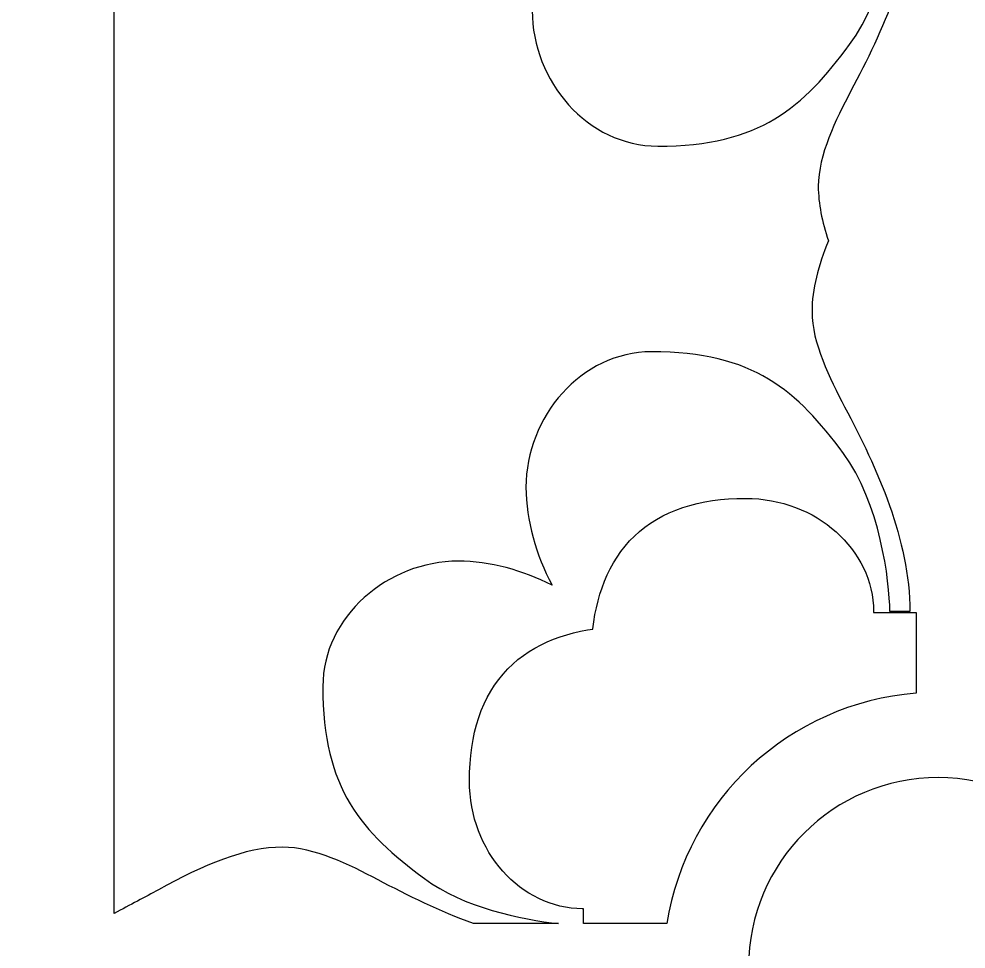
# Model space of a CAD drawing. Header units: centimetres. Extents: x -9.9 to 7.5, y -9.5 to 6.6.
# Drawn here: x 5.596 to 6.441, y -8.598 to -7.767 of the extents above; entities that cross this region are included whole.
import ezdxf

# ---------------------------------------------------------------- set-up
doc = ezdxf.new("R2010")
doc.units = ezdxf.units.CM
doc.header["$MEASUREMENT"] = 0
doc.layers.add('layer 1', color=7, linetype='Continuous')

msp = doc.modelspace()

# ---------------------------------------------------------------- linework, layer by layer
at = {"layer": 'layer 1', "color": 242}
for points, knots in [([(-0.77341, -9.47414), (-0.77341, -9.47414), (-0.77341, 6.55374), (-0.77341, 6.55374), (-0.77341, 6.55374), (-0.77341, 6.55374), (7.53147, 6.55374), (7.53147, 6.55374), (7.53147, 6.55374), (7.53147, 6.55374), (7.53147, -9.47414), (7.53147, -9.47414), (7.53147, -9.47414), (7.53147, -9.47414), (-0.77341, -9.47414), (-0.77341, -9.47414)], [0, 0, 0, 0, 0.2, 0.2, 0.2, 0.2, 0.4, 0.4, 0.4, 0.4, 0.6, 0.6, 0.6, 0.6, 1, 1, 1, 1]), ([(5.68065, -7.38511), (5.68065, -7.38511), (5.68065, -8.56612), (5.68065, -8.56612), (5.68065, -8.56612), (5.69508, -8.55864), (5.70855, -8.55145), (5.72031, -8.54507), (5.72031, -8.54507), (5.76062, -8.52265), (5.79758, -8.50698), (5.83119, -8.50698), (5.83119, -8.50698), (5.85919, -8.50698), (5.89056, -8.52265), (5.91632, -8.53611), (5.91632, -8.53611), (5.94296, -8.55025), (5.97171, -8.56438), (6.00154, -8.57519), (6.00154, -8.57519), (6.00154, -8.57519), (6.07756, -8.57519), (6.07756, -8.57519), (6.07756, -8.57519), (6.0443, -8.57179), (5.99251, -8.56083), (5.95777, -8.53498), (5.95777, -8.53498), (5.90175, -8.49354), (5.86704, -8.45547), (5.86704, -8.3636), (5.86704, -8.3636), (5.86704, -8.30087), (5.92527, -8.25159), (5.98801, -8.25159), (5.98801, -8.25159), (6.0164, -8.25159), (6.0457, -8.25986), (6.07166, -8.27295), (6.07166, -8.27295), (6.05747, -8.24609), (6.04841, -8.21534), (6.04841, -8.1856), (6.04841, -8.1856), (6.04841, -8.12286), (6.09768, -8.06463), (6.16041, -8.06463), (6.16041, -8.06463), (6.25228, -8.06463), (6.29034, -8.09934), (6.33179, -8.15536), (6.33179, -8.15536), (6.36427, -8.19903), (6.37324, -8.2696), (6.37324, -8.29649), (6.37324, -8.29649), (6.37324, -8.29649), (6.39116, -8.29649), (6.39116, -8.29649), (6.39116, -8.29649), (6.39116, -8.23263), (6.36204, -8.1688), (6.33291, -8.11391), (6.33291, -8.11391), (6.31946, -8.08815), (6.30379, -8.05678), (6.30379, -8.02878), (6.30379, -8.02878), (6.30379, -8.00883), (6.30931, -7.9877), (6.31848, -7.9654), (6.31848, -7.9654), (6.31271, -7.9485), (6.30939, -7.93232), (6.30939, -7.91684), (6.30939, -7.91684), (6.30939, -7.88884), (6.32506, -7.85747), (6.33852, -7.83171), (6.33852, -7.83171), (6.36706, -7.77794), (6.39557, -7.71559), (6.39672, -7.65303), (6.39672, -7.65303), (6.39672, -7.65303), (6.39672, -7.64913), (6.39672, -7.64913), (6.39672, -7.64913), (6.39672, -7.64913), (6.37884, -7.64913), (6.37884, -7.64913), (6.37884, -7.64913), (6.37884, -7.67602), (6.36988, -7.74659), (6.33739, -7.79026), (6.33739, -7.79026), (6.29595, -7.84628), (6.25787, -7.88099), (6.16601, -7.88099), (6.16601, -7.88099), (6.10328, -7.88099), (6.054, -7.82276), (6.054, -7.76002), (6.054, -7.76002), (6.054, -7.73163), (6.06227, -7.70233), (6.07536, -7.67637), (6.07536, -7.67637), (6.0485, -7.69056), (6.01775, -7.69963), (5.98801, -7.69963), (5.98801, -7.69963), (5.92527, -7.69963), (5.86704, -7.65035), (5.86704, -7.58762), (5.86704, -7.58762), (5.86704, -7.49575), (5.90175, -7.45769), (5.95777, -7.41624), (5.95777, -7.41624), (6.00144, -7.38376), (6.07201, -7.37479), (6.0989, -7.37479), (6.0989, -7.37479), (6.0989, -7.37479), (6.0989, -7.35687), (6.0989, -7.35687), (6.0989, -7.35687), (6.03504, -7.35687), (5.97121, -7.38599), (5.91632, -7.41512), (5.91632, -7.41512), (5.89056, -7.42857), (5.85919, -7.44424), (5.83119, -7.44424), (5.83119, -7.44424), (5.79758, -7.44424), (5.76062, -7.42857), (5.72031, -7.40615), (5.72031, -7.40615), (5.70855, -7.39977), (5.69508, -7.39259), (5.68065, -7.38511)], [0, 0, 0, 0, 0.027027, 0.027027, 0.027027, 0.027027, 0.054054, 0.054054, 0.054054, 0.054054, 0.081081, 0.081081, 0.081081, 0.081081, 0.108108, 0.108108, 0.108108, 0.108108, 0.135135, 0.135135, 0.135135, 0.135135, 0.162162, 0.162162, 0.162162, 0.162162, 0.189189, 0.189189, 0.189189, 0.189189, 0.216216, 0.216216, 0.216216, 0.216216, 0.243243, 0.243243, 0.243243, 0.243243, 0.27027, 0.27027, 0.27027, 0.27027, 0.297297, 0.297297, 0.297297, 0.297297, 0.324324, 0.324324, 0.324324, 0.324324, 0.351351, 0.351351, 0.351351, 0.351351, 0.378378, 0.378378, 0.378378, 0.378378, 0.405405, 0.405405, 0.405405, 0.405405, 0.432432, 0.432432, 0.432432, 0.432432, 0.459459, 0.459459, 0.459459, 0.459459, 0.486486, 0.486486, 0.486486, 0.486486, 0.513514, 0.513514, 0.513514, 0.513514, 0.540541, 0.540541, 0.540541, 0.540541, 0.567568, 0.567568, 0.567568, 0.567568, 0.594595, 0.594595, 0.594595, 0.594595, 0.621622, 0.621622, 0.621622, 0.621622, 0.648649, 0.648649, 0.648649, 0.648649, 0.675676, 0.675676, 0.675676, 0.675676, 0.702703, 0.702703, 0.702703, 0.702703, 0.72973, 0.72973, 0.72973, 0.72973, 0.756757, 0.756757, 0.756757, 0.756757, 0.783784, 0.783784, 0.783784, 0.783784, 0.810811, 0.810811, 0.810811, 0.810811, 0.837838, 0.837838, 0.837838, 0.837838, 0.864865, 0.864865, 0.864865, 0.864865, 0.891892, 0.891892, 0.891892, 0.891892, 0.918919, 0.918919, 0.918919, 0.918919, 0.945946, 0.945946, 0.945946, 0.945946, 1, 1, 1, 1]), ([(6.09988, -8.57519), (6.09988, -8.57519), (6.17419, -8.57519), (6.17419, -8.57519), (6.17419, -8.57519), (6.19177, -8.46451), (6.28341, -8.37848), (6.39672, -8.3695), (6.39672, -8.3695), (6.39672, -8.3695), (6.39672, -8.29747), (6.39672, -8.29747), (6.39672, -8.29747), (6.39672, -8.29747), (6.3588, -8.29747), (6.3588, -8.29747), (6.3588, -8.29747), (6.3588, -8.29747), (6.3588, -8.2961), (6.3588, -8.2961), (6.3588, -8.2961), (6.3588, -8.2961), (6.35866, -8.29137), (6.35866, -8.29137), (6.35866, -8.29137), (6.35866, -8.29137), (6.3582, -8.28629), (6.3582, -8.28629), (6.3582, -8.28629), (6.3582, -8.28629), (6.35745, -8.28127), (6.35745, -8.28127), (6.35745, -8.28127), (6.35745, -8.28127), (6.35642, -8.27632), (6.35642, -8.27632), (6.35642, -8.27632), (6.35642, -8.27632), (6.35511, -8.27145), (6.35511, -8.27145), (6.35511, -8.27145), (6.35511, -8.27145), (6.35354, -8.26667), (6.35354, -8.26667), (6.35354, -8.26667), (6.35354, -8.26667), (6.35171, -8.26199), (6.35171, -8.26199), (6.35171, -8.26199), (6.35171, -8.26199), (6.34964, -8.25741), (6.34964, -8.25741), (6.34964, -8.25741), (6.34964, -8.25741), (6.34733, -8.25294), (6.34733, -8.25294), (6.34733, -8.25294), (6.34733, -8.25294), (6.3448, -8.2486), (6.3448, -8.2486), (6.3448, -8.2486), (6.3448, -8.2486), (6.34205, -8.24439), (6.34205, -8.24439), (6.34205, -8.24439), (6.34205, -8.24439), (6.33909, -8.2403), (6.33909, -8.2403), (6.33909, -8.2403), (6.33909, -8.2403), (6.33592, -8.23634), (6.33592, -8.23634), (6.33592, -8.23634), (6.33592, -8.23634), (6.33255, -8.23253), (6.33255, -8.23253), (6.33255, -8.23253), (6.33255, -8.23253), (6.32899, -8.22887), (6.32899, -8.22887), (6.32899, -8.22887), (6.32899, -8.22887), (6.32524, -8.22536), (6.32524, -8.22536), (6.32524, -8.22536), (6.32524, -8.22536), (6.3213, -8.22201), (6.3213, -8.22201), (6.3213, -8.22201), (6.3213, -8.22201), (6.3172, -8.21883), (6.3172, -8.21883), (6.3172, -8.21883), (6.3172, -8.21883), (6.31292, -8.21582), (6.31292, -8.21582), (6.31292, -8.21582), (6.31292, -8.21582), (6.30848, -8.21299), (6.30848, -8.21299), (6.30848, -8.21299), (6.30848, -8.21299), (6.30388, -8.21034), (6.30388, -8.21034), (6.30388, -8.21034), (6.30388, -8.21034), (6.29912, -8.20789), (6.29912, -8.20789), (6.29912, -8.20789), (6.29912, -8.20789), (6.29422, -8.20564), (6.29422, -8.20564), (6.29422, -8.20564), (6.29422, -8.20564), (6.28917, -8.20359), (6.28917, -8.20359), (6.28917, -8.20359), (6.28917, -8.20359), (6.28398, -8.20176), (6.28398, -8.20176), (6.28398, -8.20176), (6.28398, -8.20176), (6.27867, -8.20015), (6.27867, -8.20015), (6.27867, -8.20015), (6.27867, -8.20015), (6.27323, -8.19877), (6.27323, -8.19877), (6.27323, -8.19877), (6.27323, -8.19877), (6.26768, -8.19762), (6.26768, -8.19762), (6.26768, -8.19762), (6.26768, -8.19762), (6.26201, -8.19672), (6.26201, -8.19672), (6.26201, -8.19672), (6.26201, -8.19672), (6.25624, -8.19607), (6.25624, -8.19607), (6.25624, -8.19607), (6.25624, -8.19607), (6.25038, -8.19567), (6.25038, -8.19567), (6.25038, -8.19567), (6.25038, -8.19567), (6.24451, -8.19554), (6.24451, -8.19554), (6.24451, -8.19554), (6.24451, -8.19554), (6.23677, -8.19566), (6.23677, -8.19566), (6.23677, -8.19566), (6.23677, -8.19566), (6.22931, -8.19604), (6.22931, -8.19604), (6.22931, -8.19604), (6.22931, -8.19604), (6.22204, -8.19666), (6.22204, -8.19666), (6.22204, -8.19666), (6.22204, -8.19666), (6.21495, -8.19754), (6.21495, -8.19754), (6.21495, -8.19754), (6.21495, -8.19754), (6.20805, -8.19868), (6.20805, -8.19868), (6.20805, -8.19868), (6.20805, -8.19868), (6.20133, -8.20008), (6.20133, -8.20008), (6.20133, -8.20008), (6.20133, -8.20008), (6.19479, -8.20175), (6.19479, -8.20175), (6.19479, -8.20175), (6.19479, -8.20175), (6.18845, -8.2037), (6.18845, -8.2037), (6.18845, -8.2037), (6.18845, -8.2037), (6.18229, -8.20592), (6.18229, -8.20592), (6.18229, -8.20592), (6.18229, -8.20592), (6.17633, -8.20842), (6.17633, -8.20842), (6.17633, -8.20842), (6.17633, -8.20842), (6.17058, -8.2112), (6.17058, -8.2112), (6.17058, -8.2112), (6.17058, -8.2112), (6.16504, -8.21427), (6.16504, -8.21427), (6.16504, -8.21427), (6.16504, -8.21427), (6.15973, -8.21761), (6.15973, -8.21761), (6.15973, -8.21761), (6.15973, -8.21761), (6.15465, -8.22122), (6.15465, -8.22122), (6.15465, -8.22122), (6.15465, -8.22122), (6.14982, -8.22509), (6.14982, -8.22509), (6.14982, -8.22509), (6.14982, -8.22509), (6.14526, -8.22921), (6.14526, -8.22921), (6.14526, -8.22921), (6.14526, -8.22921), (6.14095, -8.23358), (6.14095, -8.23358), (6.14095, -8.23358), (6.14095, -8.23358), (6.13692, -8.23817), (6.13692, -8.23817), (6.13692, -8.23817), (6.13692, -8.23817), (6.13316, -8.24297), (6.13316, -8.24297), (6.13316, -8.24297), (6.13316, -8.24297), (6.12969, -8.24795), (6.12969, -8.24795), (6.12969, -8.24795), (6.12969, -8.24795), (6.12649, -8.25312), (6.12649, -8.25312), (6.12649, -8.25312), (6.12649, -8.25312), (6.12356, -8.25844), (6.12356, -8.25844), (6.12356, -8.25844), (6.12356, -8.25844), (6.1209, -8.26392), (6.1209, -8.26392), (6.1209, -8.26392), (6.1209, -8.26392), (6.1185, -8.26952), (6.1185, -8.26952), (6.1185, -8.26952), (6.1185, -8.26952), (6.11634, -8.27526), (6.11634, -8.27526), (6.11634, -8.27526), (6.11634, -8.27526), (6.11443, -8.28112), (6.11443, -8.28112), (6.11443, -8.28112), (6.11443, -8.28112), (6.11274, -8.28709), (6.11274, -8.28709), (6.11274, -8.28709), (6.11274, -8.28709), (6.11128, -8.29316), (6.11128, -8.29316), (6.11128, -8.29316), (6.11128, -8.29316), (6.11003, -8.29935), (6.11003, -8.29935), (6.11003, -8.29935), (6.11003, -8.29935), (6.10898, -8.30563), (6.10898, -8.30563), (6.10898, -8.30563), (6.10898, -8.30563), (6.10813, -8.31202), (6.10813, -8.31202), (6.10813, -8.31202), (6.10813, -8.31202), (6.10811, -8.3122), (6.10811, -8.3122), (6.10811, -8.3122), (6.10811, -8.3122), (6.1033, -8.31296), (6.1033, -8.31296), (6.1033, -8.31296), (6.1033, -8.31296), (6.09704, -8.31417), (6.09704, -8.31417), (6.09704, -8.31417), (6.09704, -8.31417), (6.09088, -8.3156), (6.09088, -8.3156), (6.09088, -8.3156), (6.09088, -8.3156), (6.08484, -8.31724), (6.08484, -8.31724), (6.08484, -8.31724), (6.08484, -8.31724), (6.07891, -8.31912), (6.07891, -8.31912), (6.07891, -8.31912), (6.07891, -8.31912), (6.0731, -8.32124), (6.0731, -8.32124), (6.0731, -8.32124), (6.0731, -8.32124), (6.06741, -8.32362), (6.06741, -8.32362), (6.06741, -8.32362), (6.06741, -8.32362), (6.06186, -8.32625), (6.06186, -8.32625), (6.06186, -8.32625), (6.06186, -8.32625), (6.05647, -8.32915), (6.05647, -8.32915), (6.05647, -8.32915), (6.05647, -8.32915), (6.05123, -8.33233), (6.05123, -8.33233), (6.05123, -8.33233), (6.05123, -8.33233), (6.04617, -8.33579), (6.04617, -8.33579), (6.04617, -8.33579), (6.04617, -8.33579), (6.0413, -8.33953), (6.0413, -8.33953), (6.0413, -8.33953), (6.0413, -8.33953), (6.03664, -8.34355), (6.03664, -8.34355), (6.03664, -8.34355), (6.03664, -8.34355), (6.03221, -8.34785), (6.03221, -8.34785), (6.03221, -8.34785), (6.03221, -8.34785), (6.02801, -8.35242), (6.02801, -8.35242), (6.02801, -8.35242), (6.02801, -8.35242), (6.02407, -8.35726), (6.02407, -8.35726), (6.02407, -8.35726), (6.02407, -8.35726), (6.0204, -8.36235), (6.0204, -8.36235), (6.0204, -8.36235), (6.0204, -8.36235), (6.017, -8.36768), (6.017, -8.36768), (6.017, -8.36768), (6.017, -8.36768), (6.01388, -8.37324), (6.01388, -8.37324), (6.01388, -8.37324), (6.01388, -8.37324), (6.01105, -8.37903), (6.01105, -8.37903), (6.01105, -8.37903), (6.01105, -8.37903), (6.00851, -8.38502), (6.00851, -8.38502), (6.00851, -8.38502), (6.00851, -8.38502), (6.00625, -8.39121), (6.00625, -8.39121), (6.00625, -8.39121), (6.00625, -8.39121), (6.00427, -8.3976), (6.00427, -8.3976), (6.00427, -8.3976), (6.00427, -8.3976), (6.00257, -8.40418), (6.00257, -8.40418), (6.00257, -8.40418), (6.00257, -8.40418), (6.00114, -8.41095), (6.00114, -8.41095), (6.00114, -8.41095), (6.00114, -8.41095), (5.99998, -8.4179), (5.99998, -8.4179), (5.99998, -8.4179), (5.99998, -8.4179), (5.99909, -8.42504), (5.99909, -8.42504), (5.99909, -8.42504), (5.99909, -8.42504), (5.99845, -8.43237), (5.99845, -8.43237), (5.99845, -8.43237), (5.99845, -8.43237), (5.99807, -8.4399), (5.99807, -8.4399), (5.99807, -8.4399), (5.99807, -8.4399), (5.99795, -8.4477), (5.99795, -8.4477), (5.99795, -8.4477), (5.99795, -8.4477), (5.99808, -8.45357), (5.99808, -8.45357), (5.99808, -8.45357), (5.99808, -8.45357), (5.99848, -8.45943), (5.99848, -8.45943), (5.99848, -8.45943), (5.99848, -8.45943), (5.99913, -8.4652), (5.99913, -8.4652), (5.99913, -8.4652), (5.99913, -8.4652), (6.00003, -8.47086), (6.00003, -8.47086), (6.00003, -8.47086), (6.00003, -8.47086), (6.00117, -8.47642), (6.00117, -8.47642), (6.00117, -8.47642), (6.00117, -8.47642), (6.00255, -8.48186), (6.00255, -8.48186), (6.00255, -8.48186), (6.00255, -8.48186), (6.00417, -8.48718), (6.00417, -8.48718), (6.00417, -8.48718), (6.00417, -8.48718), (6.006, -8.49236), (6.006, -8.49236), (6.006, -8.49236), (6.006, -8.49236), (6.00804, -8.49741), (6.00804, -8.49741), (6.00804, -8.49741), (6.00804, -8.49741), (6.01029, -8.50231), (6.01029, -8.50231), (6.01029, -8.50231), (6.01029, -8.50231), (6.01275, -8.50707), (6.01275, -8.50707), (6.01275, -8.50707), (6.01275, -8.50707), (6.01539, -8.51167), (6.01539, -8.51167), (6.01539, -8.51167), (6.01539, -8.51167), (6.01822, -8.51612), (6.01822, -8.51612), (6.01822, -8.51612), (6.01822, -8.51612), (6.02124, -8.5204), (6.02124, -8.5204), (6.02124, -8.5204), (6.02124, -8.5204), (6.02442, -8.52451), (6.02442, -8.52451), (6.02442, -8.52451), (6.02442, -8.52451), (6.02777, -8.52843), (6.02777, -8.52843), (6.02777, -8.52843), (6.02777, -8.52843), (6.03127, -8.53218), (6.03127, -8.53218), (6.03127, -8.53218), (6.03127, -8.53218), (6.03493, -8.53575), (6.03493, -8.53575), (6.03493, -8.53575), (6.03493, -8.53575), (6.03875, -8.53912), (6.03875, -8.53912), (6.03875, -8.53912), (6.03875, -8.53912), (6.0427, -8.54229), (6.0427, -8.54229), (6.0427, -8.54229), (6.0427, -8.54229), (6.04679, -8.54525), (6.04679, -8.54525), (6.04679, -8.54525), (6.04679, -8.54525), (6.05101, -8.54801), (6.05101, -8.54801), (6.05101, -8.54801), (6.05101, -8.54801), (6.05536, -8.55054), (6.05536, -8.55054), (6.05536, -8.55054), (6.05536, -8.55054), (6.05982, -8.55284), (6.05982, -8.55284), (6.05982, -8.55284), (6.05982, -8.55284), (6.06439, -8.55491), (6.06439, -8.55491), (6.06439, -8.55491), (6.06439, -8.55491), (6.06907, -8.55674), (6.06907, -8.55674), (6.06907, -8.55674), (6.06907, -8.55674), (6.07386, -8.55831), (6.07386, -8.55831), (6.07386, -8.55831), (6.07386, -8.55831), (6.07873, -8.55962), (6.07873, -8.55962), (6.07873, -8.55962), (6.07873, -8.55962), (6.08368, -8.56065), (6.08368, -8.56065), (6.08368, -8.56065), (6.08368, -8.56065), (6.0887, -8.5614), (6.0887, -8.5614), (6.0887, -8.5614), (6.0887, -8.5614), (6.09378, -8.56186), (6.09378, -8.56186), (6.09378, -8.56186), (6.09378, -8.56186), (6.09851, -8.562), (6.09851, -8.562), (6.09851, -8.562), (6.09851, -8.562), (6.09988, -8.562), (6.09988, -8.562), (6.09988, -8.562), (6.09988, -8.562), (6.09988, -8.57519), (6.09988, -8.57519)], [0, 0, 0, 0, 0.007463, 0.007463, 0.007463, 0.007463, 0.014925, 0.014925, 0.014925, 0.014925, 0.022388, 0.022388, 0.022388, 0.022388, 0.029851, 0.029851, 0.029851, 0.029851, 0.037313, 0.037313, 0.037313, 0.037313, 0.044776, 0.044776, 0.044776, 0.044776, 0.052239, 0.052239, 0.052239, 0.052239, 0.059701, 0.059701, 0.059701, 0.059701, 0.067164, 0.067164, 0.067164, 0.067164, 0.074627, 0.074627, 0.074627, 0.074627, 0.08209, 0.08209, 0.08209, 0.08209, 0.089552, 0.089552, 0.089552, 0.089552, 0.097015, 0.097015, 0.097015, 0.097015, 0.104478, 0.104478, 0.104478, 0.104478, 0.11194, 0.11194, 0.11194, 0.11194, 0.119403, 0.119403, 0.119403, 0.119403, 0.126866, 0.126866, 0.126866, 0.126866, 0.134328, 0.134328, 0.134328, 0.134328, 0.141791, 0.141791, 0.141791, 0.141791, 0.149254, 0.149254, 0.149254, 0.149254, 0.156716, 0.156716, 0.156716, 0.156716, 0.164179, 0.164179, 0.164179, 0.164179, 0.171642, 0.171642, 0.171642, 0.171642, 0.179104, 0.179104, 0.179104, 0.179104, 0.186567, 0.186567, 0.186567, 0.186567, 0.19403, 0.19403, 0.19403, 0.19403, 0.201493, 0.201493, 0.201493, 0.201493, 0.208955, 0.208955, 0.208955, 0.208955, 0.216418, 0.216418, 0.216418, 0.216418, 0.223881, 0.223881, 0.223881, 0.223881, 0.231343, 0.231343, 0.231343, 0.231343, 0.238806, 0.238806, 0.238806, 0.238806, 0.246269, 0.246269, 0.246269, 0.246269, 0.253731, 0.253731, 0.253731, 0.253731, 0.261194, 0.261194, 0.261194, 0.261194, 0.268657, 0.268657, 0.268657, 0.268657, 0.276119, 0.276119, 0.276119, 0.276119, 0.283582, 0.283582, 0.283582, 0.283582, 0.291045, 0.291045, 0.291045, 0.291045, 0.298507, 0.298507, 0.298507, 0.298507, 0.30597, 0.30597, 0.30597, 0.30597, 0.313433, 0.313433, 0.313433, 0.313433, 0.320896, 0.320896, 0.320896, 0.320896, 0.328358, 0.328358, 0.328358, 0.328358, 0.335821, 0.335821, 0.335821, 0.335821, 0.343284, 0.343284, 0.343284, 0.343284, 0.350746, 0.350746, 0.350746, 0.350746, 0.358209, 0.358209, 0.358209, 0.358209, 0.365672, 0.365672, 0.365672, 0.365672, 0.373134, 0.373134, 0.373134, 0.373134, 0.380597, 0.380597, 0.380597, 0.380597, 0.38806, 0.38806, 0.38806, 0.38806, 0.395522, 0.395522, 0.395522, 0.395522, 0.402985, 0.402985, 0.402985, 0.402985, 0.410448, 0.410448, 0.410448, 0.410448, 0.41791, 0.41791, 0.41791, 0.41791, 0.425373, 0.425373, 0.425373, 0.425373, 0.432836, 0.432836, 0.432836, 0.432836, 0.440299, 0.440299, 0.440299, 0.440299, 0.447761, 0.447761, 0.447761, 0.447761, 0.455224, 0.455224, 0.455224, 0.455224, 0.462687, 0.462687, 0.462687, 0.462687, 0.470149, 0.470149, 0.470149, 0.470149, 0.477612, 0.477612, 0.477612, 0.477612, 0.485075, 0.485075, 0.485075, 0.485075, 0.492537, 0.492537, 0.492537, 0.492537, 0.5, 0.5, 0.5, 0.5, 0.507463, 0.507463, 0.507463, 0.507463, 0.514925, 0.514925, 0.514925, 0.514925, 0.522388, 0.522388, 0.522388, 0.522388, 0.529851, 0.529851, 0.529851, 0.529851, 0.537313, 0.537313, 0.537313, 0.537313, 0.544776, 0.544776, 0.544776, 0.544776, 0.552239, 0.552239, 0.552239, 0.552239, 0.559701, 0.559701, 0.559701, 0.559701, 0.567164, 0.567164, 0.567164, 0.567164, 0.574627, 0.574627, 0.574627, 0.574627, 0.58209, 0.58209, 0.58209, 0.58209, 0.589552, 0.589552, 0.589552, 0.589552, 0.597015, 0.597015, 0.597015, 0.597015, 0.604478, 0.604478, 0.604478, 0.604478, 0.61194, 0.61194, 0.61194, 0.61194, 0.619403, 0.619403, 0.619403, 0.619403, 0.626866, 0.626866, 0.626866, 0.626866, 0.634328, 0.634328, 0.634328, 0.634328, 0.641791, 0.641791, 0.641791, 0.641791, 0.649254, 0.649254, 0.649254, 0.649254, 0.656716, 0.656716, 0.656716, 0.656716, 0.664179, 0.664179, 0.664179, 0.664179, 0.671642, 0.671642, 0.671642, 0.671642, 0.679104, 0.679104, 0.679104, 0.679104, 0.686567, 0.686567, 0.686567, 0.686567, 0.69403, 0.69403, 0.69403, 0.69403, 0.701493, 0.701493, 0.701493, 0.701493, 0.708955, 0.708955, 0.708955, 0.708955, 0.716418, 0.716418, 0.716418, 0.716418, 0.723881, 0.723881, 0.723881, 0.723881, 0.731343, 0.731343, 0.731343, 0.731343, 0.738806, 0.738806, 0.738806, 0.738806, 0.746269, 0.746269, 0.746269, 0.746269, 0.753731, 0.753731, 0.753731, 0.753731, 0.761194, 0.761194, 0.761194, 0.761194, 0.768657, 0.768657, 0.768657, 0.768657, 0.776119, 0.776119, 0.776119, 0.776119, 0.783582, 0.783582, 0.783582, 0.783582, 0.791045, 0.791045, 0.791045, 0.791045, 0.798507, 0.798507, 0.798507, 0.798507, 0.80597, 0.80597, 0.80597, 0.80597, 0.813433, 0.813433, 0.813433, 0.813433, 0.820896, 0.820896, 0.820896, 0.820896, 0.828358, 0.828358, 0.828358, 0.828358, 0.835821, 0.835821, 0.835821, 0.835821, 0.843284, 0.843284, 0.843284, 0.843284, 0.850746, 0.850746, 0.850746, 0.850746, 0.858209, 0.858209, 0.858209, 0.858209, 0.865672, 0.865672, 0.865672, 0.865672, 0.873134, 0.873134, 0.873134, 0.873134, 0.880597, 0.880597, 0.880597, 0.880597, 0.88806, 0.88806, 0.88806, 0.88806, 0.895522, 0.895522, 0.895522, 0.895522, 0.902985, 0.902985, 0.902985, 0.902985, 0.910448, 0.910448, 0.910448, 0.910448, 0.91791, 0.91791, 0.91791, 0.91791, 0.925373, 0.925373, 0.925373, 0.925373, 0.932836, 0.932836, 0.932836, 0.932836, 0.940299, 0.940299, 0.940299, 0.940299, 0.947761, 0.947761, 0.947761, 0.947761, 0.955224, 0.955224, 0.955224, 0.955224, 0.962687, 0.962687, 0.962687, 0.962687, 0.970149, 0.970149, 0.970149, 0.970149, 0.977612, 0.977612, 0.977612, 0.977612, 0.985075, 0.985075, 0.985075, 0.985075, 1, 1, 1, 1]), ([(6.2472, -8.61395), (6.2472, -8.52054), (6.32295, -8.44479), (6.41636, -8.44479), (6.41636, -8.44479), (6.50978, -8.44479), (6.58553, -8.52054), (6.58553, -8.61395), (6.58553, -8.61395), (6.58553, -8.70737), (6.50978, -8.78312), (6.41636, -8.78312), (6.41636, -8.78312), (6.32295, -8.78312), (6.2472, -8.70737), (6.2472, -8.61395)], [0, 0, 0, 0, 0.2, 0.2, 0.2, 0.2, 0.4, 0.4, 0.4, 0.4, 0.6, 0.6, 0.6, 0.6, 1, 1, 1, 1])]:
    msp.add_open_spline(points, degree=3, knots=knots, dxfattribs=at)

doc.saveas('drawing.dxf')
